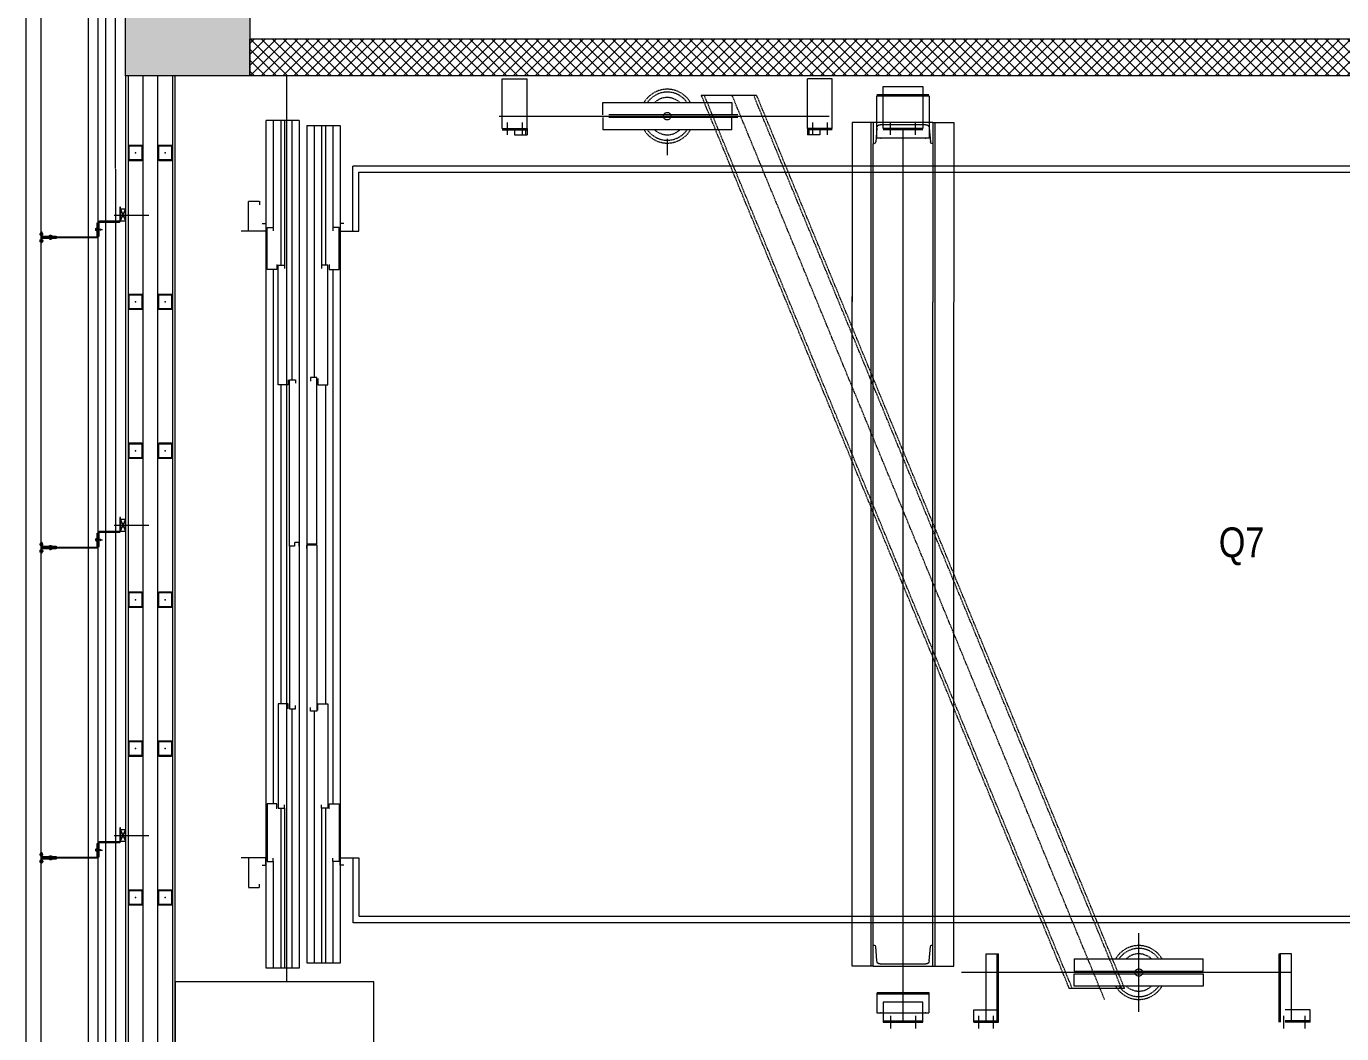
# Model space of a CAD drawing. Extents: x -1457 to 23780, y -2071 to 4205.
# Drawn here: x 13012 to 13543, y 2004 to 2410 of the extents above; entities that cross this region are included whole.
import ezdxf

# ---------------------------------------------------------------- set-up
doc = ezdxf.new("R2010")
doc.units = 0
doc.header["$MEASUREMENT"] = 0
doc.linetypes.add('HIDDEN', pattern=[0.375, 0.25, -0.125])
doc.layers.get('0').update_dxf_attribs({"color": 9, "lineweight": 9})
doc.layers.add('M-TEFRIS2-015', color=129, linetype='Continuous', lineweight=9)
doc.styles.add('MuuM_TEXT-STANDART', font='ARIALN.TTF')

# ---------------------------------------------------------------- blocks, each defined once
blk = doc.blocks.new('p-kolon_80x80')
blk.add_lwpolyline([(-40, -40), (40, -40), (40, 40), (-40, 40)], close=True)
blk = doc.blocks.new('p- alum kaplama profil')
at = {"lineweight": 13}
blk.add_lwpolyline([(7.12, 12.59), (7.12, 26.49)], dxfattribs=at)
at = {"lineweight": 5}
blk.add_lwpolyline([(9.44, 15.16), (4.79, 15.16), (4.79, 17.16), (9.44, 17.16)], close=True, dxfattribs=at)
for points in [[(4.79, 15.16), (9.44, 17.16)], [(9.44, 15.16), (4.79, 17.16)]]:
    blk.add_lwpolyline(points, dxfattribs=at)
at = {"lineweight": 18}
blk.add_lwpolyline([(4.09, 6.16), (-1.41, 6.16), (-1.41, 6.46), (4.09, 6.46, 0.414214), (4.29, 6.66), (4.29, 14.66, -0.414214), (4.79, 15.16), (10.29, 15.16), (10.29, 14.86), (4.79, 14.86, 0.414214), (4.59, 14.66), (4.59, 6.66, -0.414214)], format="xyb", close=True, dxfattribs=at)
blk.add_lwpolyline([(-2.06, 5.56), (-2.06, -2.34), (-2.06, -15.69), (-1.66, -15.69), (-1.66, -2.34), (-1.66, 5.56), (-1.66, 5.56), (-1.66, 5.57), (-1.66, 5.57), (-1.66, 5.58), (-1.66, 5.58), (-1.65, 5.59), (-1.65, 5.59), (-1.65, 5.59), (-1.65, 5.6), (-1.65, 5.6), (-1.64, 5.61), (-1.64, 5.61), (-1.64, 5.62), (-1.64, 5.62), (-1.63, 5.62), (-1.63, 5.63), (-1.63, 5.63), (-1.62, 5.63), (-1.62, 5.64), (-1.61, 5.64), (-1.61, 5.64), (-1.61, 5.64), (-1.6, 5.65), (-1.6, 5.65), (-1.59, 5.65), (-1.59, 5.65), (-1.58, 5.65), (-1.58, 5.65), (-1.57, 5.66), (-1.57, 5.66), (-1.56, 5.66), (-1.56, 5.66), (3.94, 5.66), (3.94, 6.06), (-1.56, 6.06), (-1.58, 6.06), (-1.61, 6.05), (-1.63, 6.05), (-1.66, 6.05), (-1.68, 6.04), (-1.7, 6.03), (-1.73, 6.03), (-1.75, 6.02), (-1.77, 6.01), (-1.79, 6), (-1.82, 5.99), (-1.84, 5.97), (-1.86, 5.96), (-1.88, 5.94), (-1.89, 5.93), (-1.91, 5.91), (-1.93, 5.89), (-1.95, 5.87), (-1.96, 5.85), (-1.97, 5.83), (-1.99, 5.81), (-2, 5.79), (-2.01, 5.77), (-2.02, 5.75), (-2.03, 5.72), (-2.04, 5.7), (-2.04, 5.68), (-2.05, 5.65), (-2.05, 5.63), (-2.06, 5.61), (-2.06, 5.58)], close=True)
blk.add_lwpolyline([(-1.66, -2.34), (-2.06, -2.34)])
for points in [[(-2.36, -10.84), (-2.36, -16.39), (-2.36, -16.39, -0.414214), (-2.51, -16.54), (-2.51, -16.54), (-4.06, -16.54), (-4.06, -16.84), (-2.51, -16.84), (-2.51, -16.84, 0.414214), (-2.06, -16.39), (-2.06, -10.84)], [(-1.36, -10.84), (-1.66, -10.84), (-1.66, -16.39, 0.414214), (-1.21, -16.84), (-1.21, -16.84), (0.34, -16.84), (0.34, -16.54), (-1.21, -16.54), (-1.21, -16.54, -0.414214), (-1.36, -16.39), (-1.36, -16.39)]]:
    blk.add_lwpolyline(points, format="xyb", close=True)
for points in [[(0.67, 5.66, -10), (1.91, 5.66, -10)], [(0.67, 5.66, -10), (0.67, 5.64, -10), (0.67, 5.62, -10), (0.67, 5.6, -10), (0.68, 5.58, -10), (0.68, 5.56, -10), (0.69, 5.54, -10), (0.69, 5.52, -10), (0.7, 5.5, -10), (0.7, 5.48, -10), (0.71, 5.46, -10), (0.72, 5.45, -10), (0.73, 5.43, -10), (0.74, 5.41, -10), (0.75, 5.4, -10), (0.76, 5.38, -10), (0.77, 5.36, -10), (0.79, 5.35, -10), (0.8, 5.33, -10), (0.81, 5.32, -10), (0.83, 5.31, -10), (0.84, 5.29, -10), (0.86, 5.28, -10), (0.87, 5.27, -10), (0.89, 5.26, -10), (0.91, 5.25, -10), (0.92, 5.24, -10), (0.94, 5.23, -10), (0.96, 5.22, -10), (0.98, 5.21, -10), (1, 5.21, -10), (1.02, 5.2, -10), (1.03, 5.2, -10)], [(0.96, 5.66, -10), (0.97, 5.66, -10), (0.97, 5.66, -10), (0.97, 5.66, -10), (0.98, 5.66, -10), (0.98, 5.66, -10), (0.99, 5.66, -10), (0.99, 5.66, -10), (1, 5.66, -10), (1, 5.67, -10), (1, 5.67, -10), (1.01, 5.67, -10), (1.01, 5.67, -10), (1.01, 5.67, -10), (1.02, 5.68, -10), (1.02, 5.68, -10), (1.02, 5.68, -10), (1.03, 5.69, -10), (1.03, 5.69, -10), (1.03, 5.69, -10), (1.04, 5.7, -10), (1.04, 5.7, -10), (1.04, 5.7, -10), (1.04, 5.71, -10), (1.04, 5.71, -10), (1.05, 5.72, -10), (1.05, 5.72, -10), (1.05, 5.72, -10), (1.05, 5.73, -10), (1.05, 5.73, -10), (1.05, 5.74, -10), (1.05, 5.74, -10), (1.05, 5.75, -10)], [(1.61, 6.87, -10), (0.98, 6.96, -10)], [(1.33, 5.85, -10), (0.98, 5.88, -10)], [(1.56, 7.05, -10), (1.02, 7.13, -10)], [(1.05, 6.91, -10), (1.29, 7.56, -10)], [(1.05, 5.83, -10), (1.05, 6.01, -10)], [(1.05, 5.75, -10), (1.05, 5.83, -10)], [(1.29, 4.93, -10), (1.29, 7.8, -10)], [(1.53, 6.82, -10), (1.29, 7.56, -10)], [(1.29, 6.16, -10), (1.29, 6.26, -10)], [(1.53, 5.75, -10), (1.53, 5.92, -10)], [(1.53, 5.75, -10), (1.53, 5.74, -10), (1.53, 5.74, -10), (1.53, 5.73, -10), (1.53, 5.73, -10), (1.53, 5.72, -10), (1.54, 5.72, -10), (1.54, 5.72, -10), (1.54, 5.71, -10), (1.54, 5.71, -10), (1.54, 5.7, -10), (1.54, 5.7, -10), (1.55, 5.7, -10), (1.55, 5.69, -10), (1.55, 5.69, -10), (1.55, 5.69, -10), (1.56, 5.68, -10), (1.56, 5.68, -10), (1.56, 5.68, -10), (1.57, 5.67, -10), (1.57, 5.67, -10), (1.58, 5.67, -10), (1.58, 5.67, -10), (1.58, 5.67, -10), (1.59, 5.66, -10), (1.59, 5.66, -10), (1.6, 5.66, -10), (1.6, 5.66, -10), (1.6, 5.66, -10), (1.61, 5.66, -10), (1.61, 5.66, -10), (1.62, 5.66, -10), (1.62, 5.66, -10)], [(1.55, 5.2, -10), (1.57, 5.2, -10), (1.59, 5.21, -10), (1.6, 5.21, -10), (1.62, 5.22, -10), (1.64, 5.23, -10), (1.66, 5.24, -10), (1.68, 5.25, -10), (1.69, 5.26, -10), (1.71, 5.27, -10), (1.73, 5.28, -10), (1.74, 5.29, -10), (1.76, 5.31, -10), (1.77, 5.32, -10), (1.78, 5.33, -10), (1.8, 5.35, -10), (1.81, 5.36, -10), (1.82, 5.38, -10), (1.83, 5.4, -10), (1.84, 5.41, -10), (1.85, 5.43, -10), (1.86, 5.45, -10), (1.87, 5.46, -10), (1.88, 5.48, -10), (1.89, 5.5, -10), (1.89, 5.52, -10), (1.9, 5.54, -10), (1.9, 5.56, -10), (1.9, 5.58, -10), (1.91, 5.6, -10), (1.91, 5.62, -10), (1.91, 5.64, -10), (1.91, 5.66, -10)], [(1.03, 5.2, -10), (1.04, 5.2, -10), (1.05, 5.19, -10), (1.05, 5.19, -10), (1.06, 5.19, -10), (1.06, 5.19, -10), (1.07, 5.19, -10), (1.07, 5.19, -10), (1.08, 5.19, -10), (1.08, 5.19, -10), (1.09, 5.19, -10), (1.09, 5.18, -10), (1.1, 5.18, -10), (1.1, 5.18, -10), (1.11, 5.18, -10), (1.11, 5.18, -10), (1.12, 5.18, -10), (1.12, 5.18, -10), (1.13, 5.18, -10), (1.13, 5.18, -10), (1.14, 5.18, -10), (1.15, 5.18, -10), (1.15, 5.18, -10), (1.16, 5.17, -10), (1.16, 5.17, -10), (1.17, 5.17, -10), (1.17, 5.17, -10), (1.18, 5.17, -10), (1.18, 5.17, -10), (1.19, 5.17, -10), (1.19, 5.17, -10), (1.2, 5.17, -10), (1.2, 5.17, -10)], [(1.2, 5.17, -10), (1.2, 5.2, -10)], [(1.38, 5.2, -10), (1.2, 5.2, -10)], [(1.38, 5.17, -10), (1.38, 5.2, -10)], [(1.38, 5.17, -10), (1.38, 5.17, -10), (1.39, 5.17, -10), (1.39, 5.17, -10), (1.4, 5.17, -10), (1.41, 5.17, -10), (1.41, 5.17, -10), (1.42, 5.17, -10), (1.42, 5.17, -10), (1.43, 5.17, -10), (1.43, 5.18, -10), (1.44, 5.18, -10), (1.44, 5.18, -10), (1.45, 5.18, -10), (1.45, 5.18, -10), (1.46, 5.18, -10), (1.46, 5.18, -10), (1.47, 5.18, -10), (1.47, 5.18, -10), (1.48, 5.18, -10), (1.48, 5.18, -10), (1.49, 5.18, -10), (1.5, 5.19, -10), (1.5, 5.19, -10), (1.51, 5.19, -10), (1.51, 5.19, -10), (1.52, 5.19, -10), (1.52, 5.19, -10), (1.53, 5.19, -10), (1.53, 5.19, -10), (1.54, 5.19, -10), (1.54, 5.2, -10), (1.55, 5.2, -10)], [(-2.86, -13.04, 0), (-0.86, -13.04, 0)], [(-2.36, -12.52, 0), (-2.4, -12.53, 0), (-2.43, -12.56, 0), (-2.47, -12.58, 0), (-2.5, -12.6, 0), (-2.53, -12.63, 0), (-2.56, -12.66, 0), (-2.59, -12.69, 0), (-2.61, -12.73, 0), (-2.63, -12.76, 0), (-2.65, -12.8, 0), (-2.67, -12.84, 0), (-2.68, -12.88, 0), (-2.69, -12.92, 0), (-2.7, -12.96, 0), (-2.71, -13, 0), (-2.71, -13.04, 0), (-2.71, -13.08, 0), (-2.7, -13.13, 0), (-2.69, -13.17, 0), (-2.68, -13.21, 0), (-2.67, -13.25, 0), (-2.65, -13.28, 0), (-2.63, -13.32, 0), (-2.61, -13.36, 0), (-2.59, -13.39, 0), (-2.56, -13.42, 0), (-2.53, -13.45, 0), (-2.5, -13.48, 0), (-2.47, -13.51, 0), (-2.43, -13.53, 0), (-2.4, -13.55, 0), (-2.36, -13.57, 0)], [(-2.36, -13.04, 0), (-2.36, -12.52, 0)], [(-2.36, -13.04, 0), (-2.36, -12.73, 0)], [(-2.36, -12.73, 0), (-2.36, -13.04, 0)], [(-1.36, -12.73, 0), (-2.36, -12.73, 0)], [(-2.36, -13.04, 0), (-2.36, -13.36, 0)], [(-2.36, -13.04, 0), (-2.36, -13.57, 0)], [(-2.36, -13.36, 0), (-2.36, -13.04, 0)], [(-1.36, -13.36, 0), (-2.36, -13.36, 0)], [(-1.36, -13.04, 0), (-1.36, -12.37, 0)], [(-1.36, -13.72, 0), (-1.32, -13.68, 0), (-1.29, -13.65, 0), (-1.26, -13.61, 0), (-1.23, -13.58, 0), (-1.2, -13.54, 0), (-1.18, -13.5, 0), (-1.16, -13.45, 0), (-1.14, -13.41, 0), (-1.12, -13.37, 0), (-1.1, -13.32, 0), (-1.09, -13.28, 0), (-1.08, -13.23, 0), (-1.07, -13.18, 0), (-1.06, -13.14, 0), (-1.06, -13.09, 0), (-1.06, -13.04, 0), (-1.06, -12.99, 0), (-1.06, -12.95, 0), (-1.07, -12.9, 0), (-1.08, -12.85, 0), (-1.09, -12.81, 0), (-1.1, -12.76, 0), (-1.12, -12.72, 0), (-1.14, -12.67, 0), (-1.16, -12.63, 0), (-1.18, -12.59, 0), (-1.2, -12.55, 0), (-1.23, -12.51, 0), (-1.26, -12.47, 0), (-1.29, -12.43, 0), (-1.32, -12.4, 0), (-1.36, -12.37, 0)], [(-1.36, -13.04, 0), (-1.36, -13.72, 0)], [(-3.84, -17.04, 0), (-3.81, -17.07, 0), (-3.78, -17.1, 0), (-3.75, -17.12, 0), (-3.72, -17.15, 0), (-3.69, -17.17, 0), (-3.66, -17.19, 0), (-3.62, -17.21, 0), (-3.59, -17.23, 0), (-3.55, -17.24, 0), (-3.52, -17.26, 0), (-3.48, -17.27, 0), (-3.44, -17.28, 0), (-3.4, -17.28, 0), (-3.36, -17.29, 0), (-3.32, -17.29, 0), (-3.29, -17.29, 0), (-3.25, -17.29, 0), (-3.21, -17.29, 0), (-3.17, -17.28, 0), (-3.13, -17.28, 0), (-3.09, -17.27, 0), (-3.06, -17.26, 0), (-3.02, -17.24, 0), (-2.98, -17.23, 0), (-2.95, -17.21, 0), (-2.91, -17.19, 0), (-2.88, -17.17, 0), (-2.85, -17.15, 0), (-2.82, -17.12, 0), (-2.79, -17.1, 0), (-2.76, -17.07, 0), (-2.73, -17.04, 0)], [(-3.29, -17.04, 0), (-3.84, -17.04, 0)], [(-2.85, -16.54, 0), (-2.86, -16.51, 0), (-2.87, -16.47, 0), (-2.89, -16.44, 0), (-2.91, -16.41, 0), (-2.93, -16.38, 0), (-2.96, -16.35, 0), (-2.98, -16.33, 0), (-3.01, -16.31, 0), (-3.04, -16.29, 0), (-3.07, -16.27, 0), (-3.11, -16.25, 0), (-3.14, -16.24, 0), (-3.18, -16.23, 0), (-3.21, -16.22, 0), (-3.25, -16.22, 0), (-3.29, -16.22, 0), (-3.32, -16.22, 0), (-3.36, -16.22, 0), (-3.39, -16.23, 0), (-3.43, -16.24, 0), (-3.46, -16.25, 0), (-3.5, -16.27, 0), (-3.53, -16.29, 0), (-3.56, -16.31, 0), (-3.59, -16.33, 0), (-3.61, -16.35, 0), (-3.64, -16.38, 0), (-3.66, -16.41, 0), (-3.68, -16.44, 0), (-3.7, -16.47, 0), (-3.71, -16.51, 0), (-3.73, -16.54, 0)], [(-3.29, -16.54, 0), (-3.73, -16.54, 0)], [(-3.29, -16.54, 0), (-3.55, -16.54, 0)], [(-3.55, -16.54, 0), (-3.29, -16.54, 0)], [(-3.55, -17.04, 0), (-3.55, -16.54, 0)], [(-3.29, -17.54, 0), (-3.29, -16.04, 0)], [(-3.29, -16.54, 0), (-2.85, -16.54, 0)], [(-3.29, -16.54, 0), (-3.03, -16.54, 0)], [(-3.03, -16.54, 0), (-3.29, -16.54, 0)], [(-3.29, -17.04, 0), (-2.73, -17.04, 0)], [(-3.03, -17.04, 0), (-3.03, -16.54, 0)], [(-0.56, -17.04, 0), (-1.11, -17.04, 0)], [(0, -17.04, 0), (-0.03, -17.07, 0), (-0.06, -17.1, 0), (-0.09, -17.12, 0), (-0.12, -17.15, 0), (-0.15, -17.17, 0), (-0.18, -17.19, 0), (-0.22, -17.21, 0), (-0.25, -17.23, 0), (-0.29, -17.24, 0), (-0.33, -17.26, 0), (-0.36, -17.27, 0), (-0.4, -17.28, 0), (-0.44, -17.28, 0), (-0.48, -17.29, 0), (-0.52, -17.29, 0), (-0.56, -17.29, 0), (-0.59, -17.29, 0), (-0.63, -17.29, 0), (-0.67, -17.28, 0), (-0.71, -17.28, 0), (-0.75, -17.27, 0), (-0.79, -17.26, 0), (-0.82, -17.24, 0), (-0.86, -17.23, 0), (-0.89, -17.21, 0), (-0.93, -17.19, 0), (-0.96, -17.17, 0), (-0.99, -17.15, 0), (-1.02, -17.12, 0), (-1.05, -17.1, 0), (-1.08, -17.07, 0), (-1.11, -17.04, 0)], [(-1, -16.54, 0), (-0.98, -16.51, 0), (-0.97, -16.47, 0), (-0.95, -16.44, 0), (-0.93, -16.41, 0), (-0.91, -16.38, 0), (-0.88, -16.35, 0), (-0.86, -16.33, 0), (-0.83, -16.31, 0), (-0.8, -16.29, 0), (-0.77, -16.27, 0), (-0.73, -16.25, 0), (-0.7, -16.24, 0), (-0.66, -16.23, 0), (-0.63, -16.22, 0), (-0.59, -16.22, 0), (-0.56, -16.22, 0), (-0.52, -16.22, 0), (-0.48, -16.22, 0), (-0.45, -16.23, 0), (-0.41, -16.24, 0), (-0.38, -16.25, 0), (-0.34, -16.27, 0), (-0.31, -16.29, 0), (-0.28, -16.31, 0), (-0.25, -16.33, 0), (-0.23, -16.35, 0), (-0.2, -16.38, 0), (-0.18, -16.41, 0), (-0.16, -16.44, 0), (-0.14, -16.47, 0), (-0.13, -16.51, 0), (-0.12, -16.54, 0)], [(-0.56, -16.54, 0), (-1, -16.54, 0)], [(-0.56, -16.54, 0), (-0.82, -16.54, 0)], [(-0.82, -16.54, 0), (-0.56, -16.54, 0)], [(-0.82, -17.04, 0), (-0.82, -16.54, 0)], [(-0.56, -17.54, 0), (-0.56, -16.04, 0)], [(-0.56, -16.54, 0), (-0.3, -16.54, 0)], [(-0.56, -16.54, 0), (-0.12, -16.54, 0)], [(-0.3, -16.54, 0), (-0.56, -16.54, 0)], [(-0.56, -17.04, 0), (0, -17.04, 0)], [(-0.3, -17.04, 0), (-0.3, -16.54, 0)]]:
    blk.add_polyline3d(points)
blk = doc.blocks.new('NPU240')
for p, q in [((0, -120), (0, 120)), ((0, 120), (85, 120)), ((21.4, 105.2), (79.1, 110.2)), ((85, 120), (85, 116.7)), ((9.5, -92.2), (9.5, 92.2)), ((21.4, -105.2), (79.1, -110.2)), ((0, -120), (85, -120)), ((85, -120), (85, -116.7))]:
    blk.add_line(p, q)
for centre, radius, start, end in [((78.5, 116.7), 6.5, 275, 0), ((22.5, 92.2), 13, 95, 180), ((22.5, -92.2), 13, 180, 265), ((78.5, -116.7), 6.5, 0, 85)]:
    blk.add_arc(centre, radius, start, end)
blk = doc.blocks.new('prf-60x60')
for points in [[(-2.5, -6), (2.5, -6, 0.414214), (3, -5.5), (3, -0.5, 0.414214), (2.5, 0), (-2.5, 0, 0.414214), (-3, -0.5), (-3, -5.5, 0.414214)], [(-2.5, -5.7), (2.5, -5.7, 0.414214), (2.7, -5.5), (2.7, -0.5, 0.414214), (2.5, -0.3), (-2.5, -0.3, 0.414214), (-2.7, -0.5), (-2.7, -5.5, 0.414214)]]:
    blk.add_lwpolyline(points, format="xyb", close=True)
at = {"color": 252}
blk.add_point((0, -3), dxfattribs=at)

msp = doc.modelspace()

# ---------------------------------------------------------------- hatches: boundary and pattern name
at = {"layer": 'M-TEFRIS2-015', "linetype": 'HIDDEN', "lineweight": 0}
h = msp.add_hatch(dxfattribs=at)
h.set_pattern_fill('ANSI33', color=256, scale=25, style=0)
h.paths.add_polyline_path([(13112.5, 2515), (13647.5, 2515), (13647.5, 2430), (13852.5, 2430), (13852.5, 2390), (13607.5, 2390), (13607.5, 2475), (13102.5, 2475), (13102.5, 2390), (13052.5, 2390), (13052.5, 2515), (13052.5, 2825), (13852.5, 2825), (13852.5, 2785), (13102.5, 2785), (13102.5, 2515)])
h = msp.add_hatch(dxfattribs=at)
h.set_pattern_fill('ANSI37', color=256, scale=25, style=0)
h.paths.add_polyline_path([(13102.5, 2390), (13102.5, 2405), (13607.5, 2405), (13607.5, 2390)])

# ---------------------------------------------------------------- linework, layer by layer
for p, q in [((13204.25, 2368.8), (13204.25, 2388.8)), ((13204.25, 2388.8), (13214.25, 2388.8)), ((13214.25, 2368.8), (13214.25, 2388.8)), ((13337.25, 2388.8), (13327.25, 2388.8)), ((13327.25, 2368.8), (13327.25, 2388.8)), ((13337.25, 2368.8), (13337.25, 2388.8)), ((13357.75, 2385.8), (13373.75, 2385.8)), ((13357.75, 2368.8), (13357.75, 2385.8)), ((13373.75, 2385.8), (13373.75, 2368.8)), ((13432.75, 2022.37), (13284.47, 2382.25)), ((13284.47, 2382.25), (13306.76, 2382.25)), ((13433.76, 2022.8), (13285.66, 2382.25)), ((13446.96, 2017.93), (13296.86, 2382.25)), ((13453.85, 2022.34), (13305.74, 2381.82)), ((13455.04, 2022.37), (13306.76, 2382.25)), ((13355.25, 2382.5), (13376.25, 2382.5)), ((13355.25, 2365), (13355.25, 2382)), ((13355.25, 2382), (13376.25, 2382)), ((13376.25, 2382), (13376.25, 2365)), ((13244.75, 2379.3), (13296.75, 2379.3)), ((13244.75, 2374.3), (13244.75, 2379.3)), ((13296.75, 2379.3), (13296.75, 2374.3)), ((13122.5, 2372), (13109, 2372)), ((13109, 2372), (13109, 2030.5)), ((13112, 2372), (13112, 2329)), ((13115, 2372), (13115, 2313.8)), ((13116.5, 2372), (13116.5, 2313.8)), ((13119.5, 2372), (13119.5, 2267.6)), ((13122.5, 2372), (13122.5, 2030.5)), ((13125.5, 2370), (13139, 2370)), ((13125.5, 2370), (13125.5, 2032.5)), ((13128.5, 2370), (13128.5, 2268.45)), ((13131.5, 2370), (13131.5, 2313.8)), ((13133, 2370), (13133, 2313.8)), ((13136, 2370), (13136, 2329)), ((13139, 2370), (13139, 2032.5)), ((13203, 2373.8), (13336, 2373.8)), ((13206.25, 2371.3), (13206.25, 2366.3)), ((13212.25, 2371.3), (13212.25, 2366.3)), ((13244.75, 2373.3), (13244.75, 2368.3)), ((13299.25, 2374.3), (13247.25, 2374.3)), ((13299.25, 2373.3), (13247.25, 2373.3)), ((13296.75, 2368.3), (13296.75, 2373.3)), ((13329.25, 2371.3), (13329.25, 2366.3)), ((13335.25, 2371.3), (13335.25, 2366.3)), ((13345.25, 2371.3), (13345.25, 2298.8)), ((13353.75, 2371.3), (13345.25, 2371.3)), ((13352.85, 2031.3), (13352.85, 2371.3)), ((13360.75, 2366.3), (13360.75, 2371.3)), ((13370.75, 2366.3), (13370.75, 2371.3)), ((13377.75, 2371.3), (13386.25, 2371.3)), ((13378.65, 2031.3), (13378.65, 2371.3)), ((13386.25, 2371.3), (13386.25, 2298.8)), ((13204.25, 2368.8), (13214.25, 2368.8)), ((13204.25, 2368.3), (13214.25, 2368.3)), ((13209.25, 2368.8), (13209.25, 2366.3)), ((13209.25, 2366.3), (13214.25, 2366.3)), ((13213.65, 2368.8), (13213.65, 2366.3)), ((13214.25, 2368.8), (13214.25, 2366.3)), ((13296.75, 2368.3), (13244.75, 2368.3)), ((13270.75, 2364.65), (13270.75, 2357.95)), ((13327.25, 2368.8), (13327.25, 2366.3)), ((13337.25, 2368.8), (13327.25, 2368.8)), ((13337.25, 2368.3), (13327.25, 2368.3)), ((13332.25, 2366.3), (13327.25, 2366.3)), ((13327.85, 2368.8), (13327.85, 2366.3)), ((13332.25, 2368.8), (13332.25, 2366.3)), ((13376.25, 2365), (13355.25, 2365)), ((13373.75, 2368.8), (13357.75, 2368.8)), ((13373.75, 2368.3), (13357.75, 2368.3)), ((13365.75, 2008.8), (13365.75, 2368.8)), ((13353.75, 2031.3), (13353.75, 2362.8)), ((13377.75, 2362.8), (13377.75, 2298.8)), ((13144, 2353.8), (13794, 2353.8)), ((13144, 2327.5), (13144, 2353.8)), ((13146.5, 2351.3), (13791.5, 2351.3)), ((13146.5, 2327.5), (13146.5, 2351.3)), ((13102, 2327.5), (13099, 2327.5)), ((13144, 2327.5), (13146.5, 2327.5)), ((13386.25, 2318.8), (13386.25, 2298.8)), ((13112, 2312), (13112, 2096.8)), ((13136, 2312), (13136, 2096.8)), ((13345.25, 2031.3), (13345.25, 2301.3)), ((13377.75, 2031.3), (13377.75, 2298.8)), ((13386.25, 2031.3), (13386.25, 2298.8)), ((13115, 2265.6), (13115, 2137)), ((13133, 2265.6), (13133, 2137)), ((13119.5, 2135), (13119.5, 2030.5)), ((13128.5, 2134.15), (13128.5, 2032.5)), ((13115, 2095), (13115, 2030.5)), ((13116.5, 2095), (13116.5, 2030.5)), ((13131.5, 2095), (13131.5, 2032.5)), ((13133, 2095), (13133, 2032.5)), ((13102, 2075), (13099, 2075)), ((13112, 2073.5), (13112, 2030.5)), ((13136, 2073.5), (13136, 2032.5)), ((13144, 2075), (13146.5, 2075)), ((13144, 2075), (13144, 2048.8)), ((13146.5, 2075), (13146.5, 2051.3)), ((13791.5, 2051.3), (13146.5, 2051.3)), ((13794, 2048.8), (13144, 2048.8)), ((13460.75, 2012.95), (13460.75, 2044.65)), ((13399.25, 2008.8), (13399.25, 2036.3)), ((13399.25, 2036.3), (13404.25, 2036.3)), ((13403.65, 2008.8), (13403.65, 2036.3)), ((13404.25, 2008.8), (13404.25, 2036.3)), ((13517.25, 2008.8), (13517.25, 2036.3)), ((13522.25, 2036.3), (13517.25, 2036.3)), ((13517.85, 2008.8), (13517.85, 2036.3)), ((13522.25, 2008.8), (13522.25, 2036.3)), ((13122.5, 2030.5), (13109, 2030.5)), ((13139, 2032.5), (13125.5, 2032.5)), ((13353.75, 2031.3), (13345.25, 2031.3)), ((13377.75, 2031.3), (13386.25, 2031.3)), ((13434.75, 2034.3), (13486.75, 2034.3)), ((13434.75, 2034.3), (13434.75, 2029.3)), ((13486.75, 2029.3), (13486.75, 2034.3)), ((13522.25, 2028.8), (13389.25, 2028.8)), ((13434.75, 2029.3), (13486.75, 2029.3)), ((13434.75, 2023.3), (13434.75, 2028.3)), ((13434.75, 2028.3), (13486.75, 2028.3)), ((13486.75, 2028.3), (13486.75, 2023.3)), ((13355.25, 2020.6), (13355.25, 2012.6)), ((13376.25, 2020.6), (13355.25, 2020.6)), ((13376.25, 2020.1), (13355.25, 2020.1)), ((13376.25, 2012.6), (13376.25, 2020.6)), ((13455.05, 2022.34), (13432.75, 2022.37)), ((13486.75, 2023.3), (13434.75, 2023.3)), ((13357.75, 2016.8), (13357.75, 2008.8)), ((13373.75, 2016.8), (13357.75, 2016.8)), ((13373.75, 2008.8), (13373.75, 2016.8)), ((13355.25, 2012.6), (13376.25, 2012.6)), ((13357.75, 2009.3), (13373.75, 2009.3)), ((13357.75, 2008.8), (13373.75, 2008.8)), ((13360.75, 2011.3), (13360.75, 2006.3)), ((13370.75, 2011.3), (13370.75, 2006.3)), ((13394.25, 2013.8), (13404.25, 2013.8)), ((13394.25, 2008.8), (13394.25, 2013.8)), ((13394.25, 2009.3), (13404.25, 2009.3)), ((13394.25, 2008.8), (13404.25, 2008.8)), ((13396.25, 2006.3), (13396.25, 2011.3)), ((13402.25, 2006.3), (13402.25, 2011.3)), ((13404.25, 2008.8), (13404.25, 2013.8)), ((13517.25, 2008.8), (13517.25, 2013.8)), ((13519.25, 2006.3), (13519.25, 2011.3)), ((13529.75, 2013.8), (13519.75, 2013.8)), ((13529.75, 2009.3), (13519.75, 2009.3)), ((13529.75, 2008.8), (13519.75, 2008.8)), ((13527.75, 2006.3), (13527.75, 2011.3)), ((13529.75, 2008.8), (13529.75, 2013.8))]:
    msp.add_line(p, q, dxfattribs=at)
for points in [[(13012.5, 1124.33), (13012.5, 1124.33), (13012.5, 2865), (16712.5, 2865), (16712.49, 2206.39)], [(13012.5, 1124.33), (13012.5, 1124.33), (13012.5, 2865), (16712.5, 2865), (16712.49, 2206.39)], [(13018.5, 1124.33), (13018.5, 2859), (16706.5, 2859), (16706.5, 2206.39)], [(13018.5, 1124.33), (13018.5, 2859), (16706.5, 2859), (16706.5, 2206.39)], [(13037.5, 1825), (13037.5, 2840), (13925, 2840)], [(13041.5, 1818.19), (13041.5, 2836), (13931.45, 2836)], [(13044.5, 1825), (13044.5, 2833), (13925, 2833), (13925, 2825)], [(13925, 2829), (13048.29, 2829), (13048.46, 1825)], [(13102.5, 2390), (13102.5, 2405), (13607.5, 2405), (13607.5, 2390), (13102.5, 2390)], [(13052.5, 2390), (13052.5, 2390), (13052.5, 1824), (13072.5, 1824), (13072.5, 2390)], [(13053.5, 2390), (13053.5, 1825), (13071.5, 1825), (13071.5, 2390)], [(13059.5, 2390), (13059.5, 1825)], [(13065.5, 1825), (13065.5, 2390)], [(13117.5, 2025), (13117.5, 2390)], [(13107.5, 2330.5), (13109, 2330.5), (13109, 2327.5), (13102, 2327.5), (13102, 2339.5), (13106.5, 2339.5), (13106.5, 2338)], [(13113.5, 2314), (13113.5, 2312), (13109.5, 2312), (13109.5, 2329), (13112, 2329), (13112, 2327.5)], [(13134.5, 2314), (13134.5, 2312), (13138.5, 2312), (13138.5, 2329), (13136, 2329), (13136, 2327.5)], [(13140.5, 2330.5), (13139, 2330.5), (13139, 2327.5), (13144, 2327.5)], [(13118, 2267.6), (13118, 2265.6), (13114, 2265.6), (13114, 2313.8), (13116.5, 2313.8), (13116.5, 2312.3)], [(13130, 2268.1), (13130, 2265.6), (13134, 2265.6), (13134, 2313.8), (13131.5, 2313.8), (13131.5, 2312.3)], [(13125.5, 2202.95), (13125.5, 2201.45), (13129.5, 2201.45), (13129.5, 2268.45), (13127, 2268.45), (13127, 2266.95)], [(13122.5, 2203.6), (13122.5, 2202.1), (13120.5, 2202.1), (13120.5, 2200.6), (13118.5, 2200.6), (13118.5, 2267.6), (13121, 2267.6), (13121, 2266.1)], [(13122.5, 2200.5), (13122.5, 2202), (13120.6, 2202), (13120.6, 2200.5), (13118.5, 2200.5), (13118.5, 2135), (13121, 2135), (13121, 2136.5)], [(13125.5, 2199.65), (13125.5, 2201.15), (13129.5, 2201.15), (13129.5, 2134.15), (13127, 2134.15), (13127, 2135.65)], [(13118, 2135), (13118, 2137), (13114, 2137), (13114, 2095), (13116.5, 2095), (13116.5, 2096.5)], [(13130, 2134.5), (13130, 2137), (13134, 2137), (13134, 2095), (13131.5, 2095), (13131.5, 2096.5)], [(13113.5, 2094.8), (13113.5, 2096.8), (13109.5, 2096.8), (13109.5, 2073.5), (13112, 2073.5), (13112, 2075)], [(13134.5, 2094.8), (13134.5, 2096.8), (13138.5, 2096.8), (13138.5, 2073.5), (13136, 2073.5), (13136, 2075)], [(13107.5, 2072), (13109, 2072), (13109, 2075), (13102, 2075), (13102, 2063), (13106.5, 2063), (13106.5, 2064.5)], [(13140.5, 2072), (13139, 2072), (13139, 2075), (13144, 2075)]]:
    msp.add_lwpolyline(points, dxfattribs=at)
msp.add_lwpolyline([(13112.5, 2515), (13647.5, 2515), (13647.5, 2430), (13852.5, 2430), (13852.5, 2390), (13607.5, 2390), (13607.5, 2475), (13102.5, 2475), (13102.5, 2390), (13052.5, 2390), (13052.5, 2515), (13052.5, 2825), (13852.5, 2825), (13852.5, 2785), (13102.5, 2785), (13102.5, 2515)], close=True, dxfattribs=at)
for points in [[(13074.5, 1250.48, -0.146575), (16650.5, 2301.36, -0.146575)], [(13074.5, 1209.1, -0.147553), (16652.5, 2266.71)], [(13055.87, 1124.03, -0.149972), (16650.5, 2206.09)], [(16671.49, 2158.03, 0.152192), (13054.42, 1065.28, 0.152192)], [(13124.69, 1100.45), (13117.7, 1111.05, -0.146397), (16605.5, 2161.14), (16605.5, 2148.44, 0.146396), (13124.69, 1100.45, 3.321415)]]:
    msp.add_lwpolyline(points, format="xyb", dxfattribs=at)
for centre in [(13270.75, 2373.8), (13460.75, 2028.8)]:
    msp.add_circle(centre, 1.5, dxfattribs=at)
for centre, radius, start, end in [((13270.75, 2373.8), 10.85, 30.4584, 149.5416), ((13270.75, 2373.8), 9.7, 34.542, 145.458), ((13270.75, 2373.8), 7.5, 47.1666, 132.8334), ((13270.75, 2373.8), 10.85, 210.4584, 329.5416), ((13270.75, 2373.8), 9.7, 214.542, 325.458), ((13270.75, 2373.8), 7.5, 227.1666, 312.8334), ((16616.87, -4193.95), 6467.02, 89.702043, 123.213414), ((13460.75, 2028.8), 10.85, 30.4584, 149.5416), ((13460.75, 2028.8), 9.7, 34.542, 145.458), ((13460.75, 2028.8), 7.5, 47.1666, 132.8334), ((13460.75, 2028.8), 10.85, 210.4584, 329.5416), ((13460.75, 2028.8), 9.7, 214.542, 325.458), ((13460.75, 2028.8), 7.5, 227.1666, 312.8334)]:
    msp.add_arc(centre, radius, start, end, dxfattribs=at)
for p in [(13374.75, 2382), (13356.75, 2365), (13374.75, 2365), (13374.75, 2365), (13374.75, 2365), (13356.75, 2020.6), (13356.75, 2012.6), (13356.75, 2012.6), (13356.75, 2012.6), (13374.75, 2012.6)]:
    msp.add_point(p, dxfattribs=at)

# ---------------------------------------------------------------- block references
at = {"layer": 'M-TEFRIS2-015', "linetype": 'HIDDEN', "lineweight": 0, "xscale": -0.0999999999985448, "yscale": 0.0999999999994543, "zscale": 0.0999999999994543}
for p, rotation in [((13365.75, 2371.3), 90), ((13365.75, 2031.3), 270)]:
    msp.add_blockref('NPU240', p, dxfattribs=dict(at, rotation=rotation))
at = {"layer": 'M-TEFRIS2-015', "linetype": 'HIDDEN', "lineweight": 0}
for name, p in [('prf-60x60', (13056.5, 2362)), ('prf-60x60', (13068.5, 2362)), ('prf-60x60', (13056.5, 2302)), ('prf-60x60', (13068.5, 2302)), ('prf-60x60', (13056.5, 2242)), ('prf-60x60', (13068.5, 2242)), ('prf-60x60', (13056.5, 2182)), ('prf-60x60', (13068.5, 2182)), ('prf-60x60', (13056.5, 2122)), ('prf-60x60', (13068.5, 2122)), ('prf-60x60', (13056.5, 2062)), ('prf-60x60', (13068.5, 2062)), ('p-kolon_80x80', (13112.5, 1985))]:
    msp.add_blockref(name, p, dxfattribs=at)
at = {"layer": 'M-TEFRIS2-015', "linetype": 'HIDDEN', "lineweight": 0, "xscale": -1, "rotation": 270}
for p in [(13035.34, 2326.86), (13035.34, 2201.86), (13035.34, 2076.86)]:
    msp.add_blockref('p- alum kaplama profil', p, dxfattribs=at)

# ---------------------------------------------------------------- texts
at = {"layer": 'M-TEFRIS2-015', "linetype": 'HIDDEN', "lineweight": 0, "insert": (13502.16, 2200.47), "char_height": 12, "attachment_point": 5, "style": 'MuuM_TEXT-STANDART'}
msp.add_mtext_dynamic_manual_height_columns('Q7', width=388.5584, gutter_width=156.51, heights=[0], dxfattribs=at)

doc.saveas('drawing.dxf')
